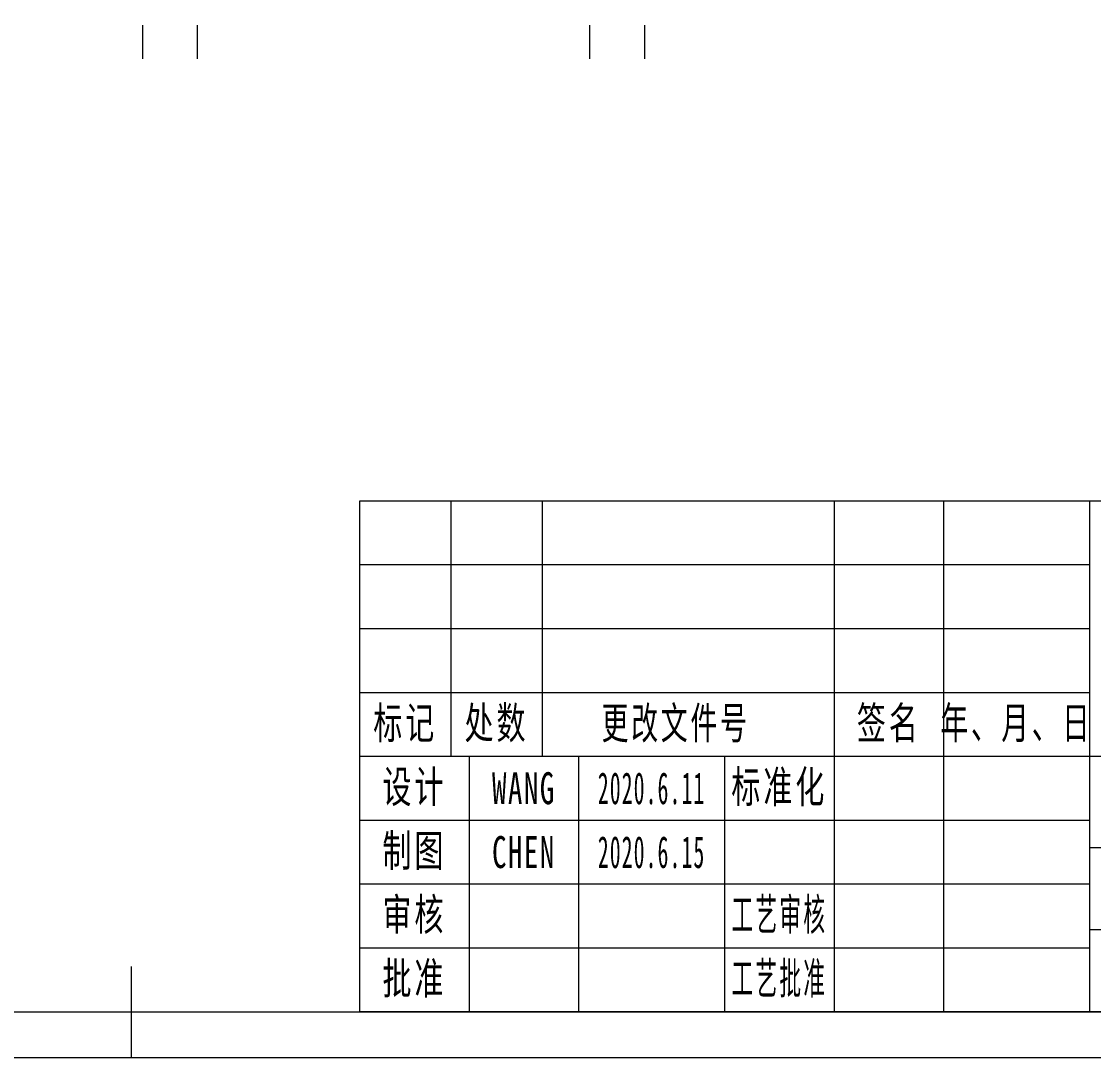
# Model space of a CAD drawing. Header units: millimetres. Extents: x -15766 to 80009, y -9701 to 15159.
# Drawn here: x -10202.9 to -9967.8, y 6744.8 to 6972 of the extents above; entities that cross this region are included whole.
import ezdxf

# ---------------------------------------------------------------- set-up
doc = ezdxf.new("R2010")
doc.units = ezdxf.units.MM
doc.linetypes.add('AM_ISO08W050x2', pattern=[9, 6, -0.75, 1.5, -0.75])
doc.linetypes.add('DASHDOT', pattern=[18.5, 12, -3, 0.5, -3])
for name, color, linetype, lineweight in [('CDRAFT0', 7, 'Continuous', 18), ('CENTER', 2, 'AM_ISO08W050x2', 15), ('title_frame', 7, 'Continuous', 18), ('尺寸线层', 3, 'Continuous', 18), ('粗实线层_1', 7, 'Continuous', 15), ('细实线层', 7, 'Continuous', 18)]:
    doc.layers.add(name, color=color, linetype=linetype, lineweight=lineweight)
doc.styles.add('UserTxtStyle1', font='', dxfattribs={"width": 0.618357})
doc.styles.add('UserTxtStyle2', font='', dxfattribs={"width": 0.634692})
doc.styles.add('标准', font='', dxfattribs={"width": 0.667})
doc.styles.get('UserTxtStyle1').set_extended_font_data('宋体')
doc.styles.get('UserTxtStyle2').set_extended_font_data('宋体')
doc.styles.get('标准').set_extended_font_data('宋体')

# ---------------------------------------------------------------- blocks, each defined once
blk = doc.blocks.new('*X1245')
at = {"layer": 'CDRAFT0'}
blk.add_line((0, 0), (420, 0), dxfattribs=at)
at = {"layer": '粗实线层_1'}
for p, q in [((210, 0), (210, 10)), ((25, 5), (415, 5))]:
    blk.add_line(p, q, dxfattribs=at)

msp = doc.modelspace()

# ---------------------------------------------------------------- linework, layer by layer
at = {"layer": 'CENTER', "color": 2, "linetype": 'DASHDOT', "lineweight": 13}
for p, q in [((-10176.29378, 7230.16341), (-10176.29378, 6963.7629)), ((-10164.29378, 7230.16341), (-10164.29378, 6963.7629)), ((-10078.29378, 7230.16341), (-10078.29378, 6963.76351)), ((-10066.29378, 7230.16341), (-10066.29378, 6963.76351))]:
    msp.add_line(p, q, dxfattribs=at)
at = {"layer": '粗实线层_1'}
for p, q in [((-9768.71127, 6866.79172), (-10128.71127, 6866.79172)), ((-10128.71127, 6866.79172), (-10128.71127, 6754.79172)), ((-9968.71127, 6866.79172), (-9968.71127, 6754.79172)), ((-9868.71127, 6810.79172), (-10128.71127, 6810.79172)), ((-10048.71127, 6810.79172), (-10048.71127, 6754.79172)), ((-9968.71127, 6796.79172), (-10128.71127, 6796.79172)), ((-9968.71127, 6782.79172), (-10128.71127, 6782.79172)), ((-9868.71127, 6772.79172), (-9968.71127, 6772.79172)), ((-9968.71127, 6768.79172), (-10128.71127, 6768.79172)), ((-9768.71127, 6754.79172), (-10128.71127, 6754.79172))]:
    msp.add_line(p, q, dxfattribs=at)
at = {"layer": '细实线层'}
for p, q in [((-10108.71127, 6866.79172), (-10108.71127, 6810.79172)), ((-10088.71127, 6866.79172), (-10088.71127, 6810.79172)), ((-10024.71127, 6866.79172), (-10024.71127, 6754.79172)), ((-10000.71127, 6866.79172), (-10000.71127, 6754.79172)), ((-9968.71127, 6852.79172), (-10128.71127, 6852.79172)), ((-9968.71127, 6838.79172), (-10128.71127, 6838.79172)), ((-9968.71127, 6824.79172), (-10128.71127, 6824.79172)), ((-10104.71127, 6810.79172), (-10104.71127, 6754.79172)), ((-10080.71127, 6810.79172), (-10080.71127, 6754.79172)), ((-9868.71127, 6790.79172), (-9968.71127, 6790.79172))]:
    msp.add_line(p, q, dxfattribs=at)

# ---------------------------------------------------------------- block references
at = {"layer": 'title_frame', "xscale": 2, "yscale": 2, "zscale": 2}
msp.add_blockref('*X1245', (-10598.71127, 6744.79172), dxfattribs=at)

# ---------------------------------------------------------------- texts
at = {"layer": '尺寸线层', "char_height": 7, "attachment_point": 5, "line_spacing_factor": 1.15057}
for s, insert, width, style in [('\\T1.1;标记', (-10118.71127, 6817.79172), 36, '标准'), ('\\T1.1;处数', (-10098.71127, 6817.79172), 36, '标准'), ('\\T1.1;更改文件号', (-10059.44444, 6817.74373), 60, 'UserTxtStyle1'), ('\\T1.1;签名', (-10012.71127, 6817.79172), 44, '标准'), ('\\T1.1;年、月、日', (-9984.71127, 6817.79172), 60, 'UserTxtStyle2'), ('\\T1.1;设计', (-10116.71127, 6803.79172), 44, '标准'), ('{\\T1.1;WANG}', (-10092.71127, 6803.79172), 44, '标准'), ('{\\W0.5;\\T1.1;2020.6.11}', (-10064.71127, 6803.79172), 32, '标准'), ('\\T1.1;标准化', (-10036.71127, 6803.79172), 44, '标准'), ('\\T1.1;制图', (-10116.71127, 6789.79172), 44, '标准'), ('{\\T1.1;CHEN}', (-10092.71127, 6789.79172), 44, '标准'), ('{\\W0.5;\\T1.1;2020.6.15}', (-10064.71127, 6789.79172), 32, '标准'), ('\\T1.1;审核', (-10116.71127, 6775.79172), 44, '标准'), ('{\\W0.5;\\T1.1;工艺审核}', (-10036.71127, 6775.79172), 44, '标准'), ('{\\T1.1;批准}', (-10116.71127, 6761.79172), 44, '标准'), ('{\\W0.5;\\T1.1;工艺批准}', (-10036.71127, 6761.79172), 44, '标准')]:
    msp.add_mtext(s, dxfattribs=dict(at, insert=insert, width=width, style=style))

doc.saveas('drawing.dxf')
